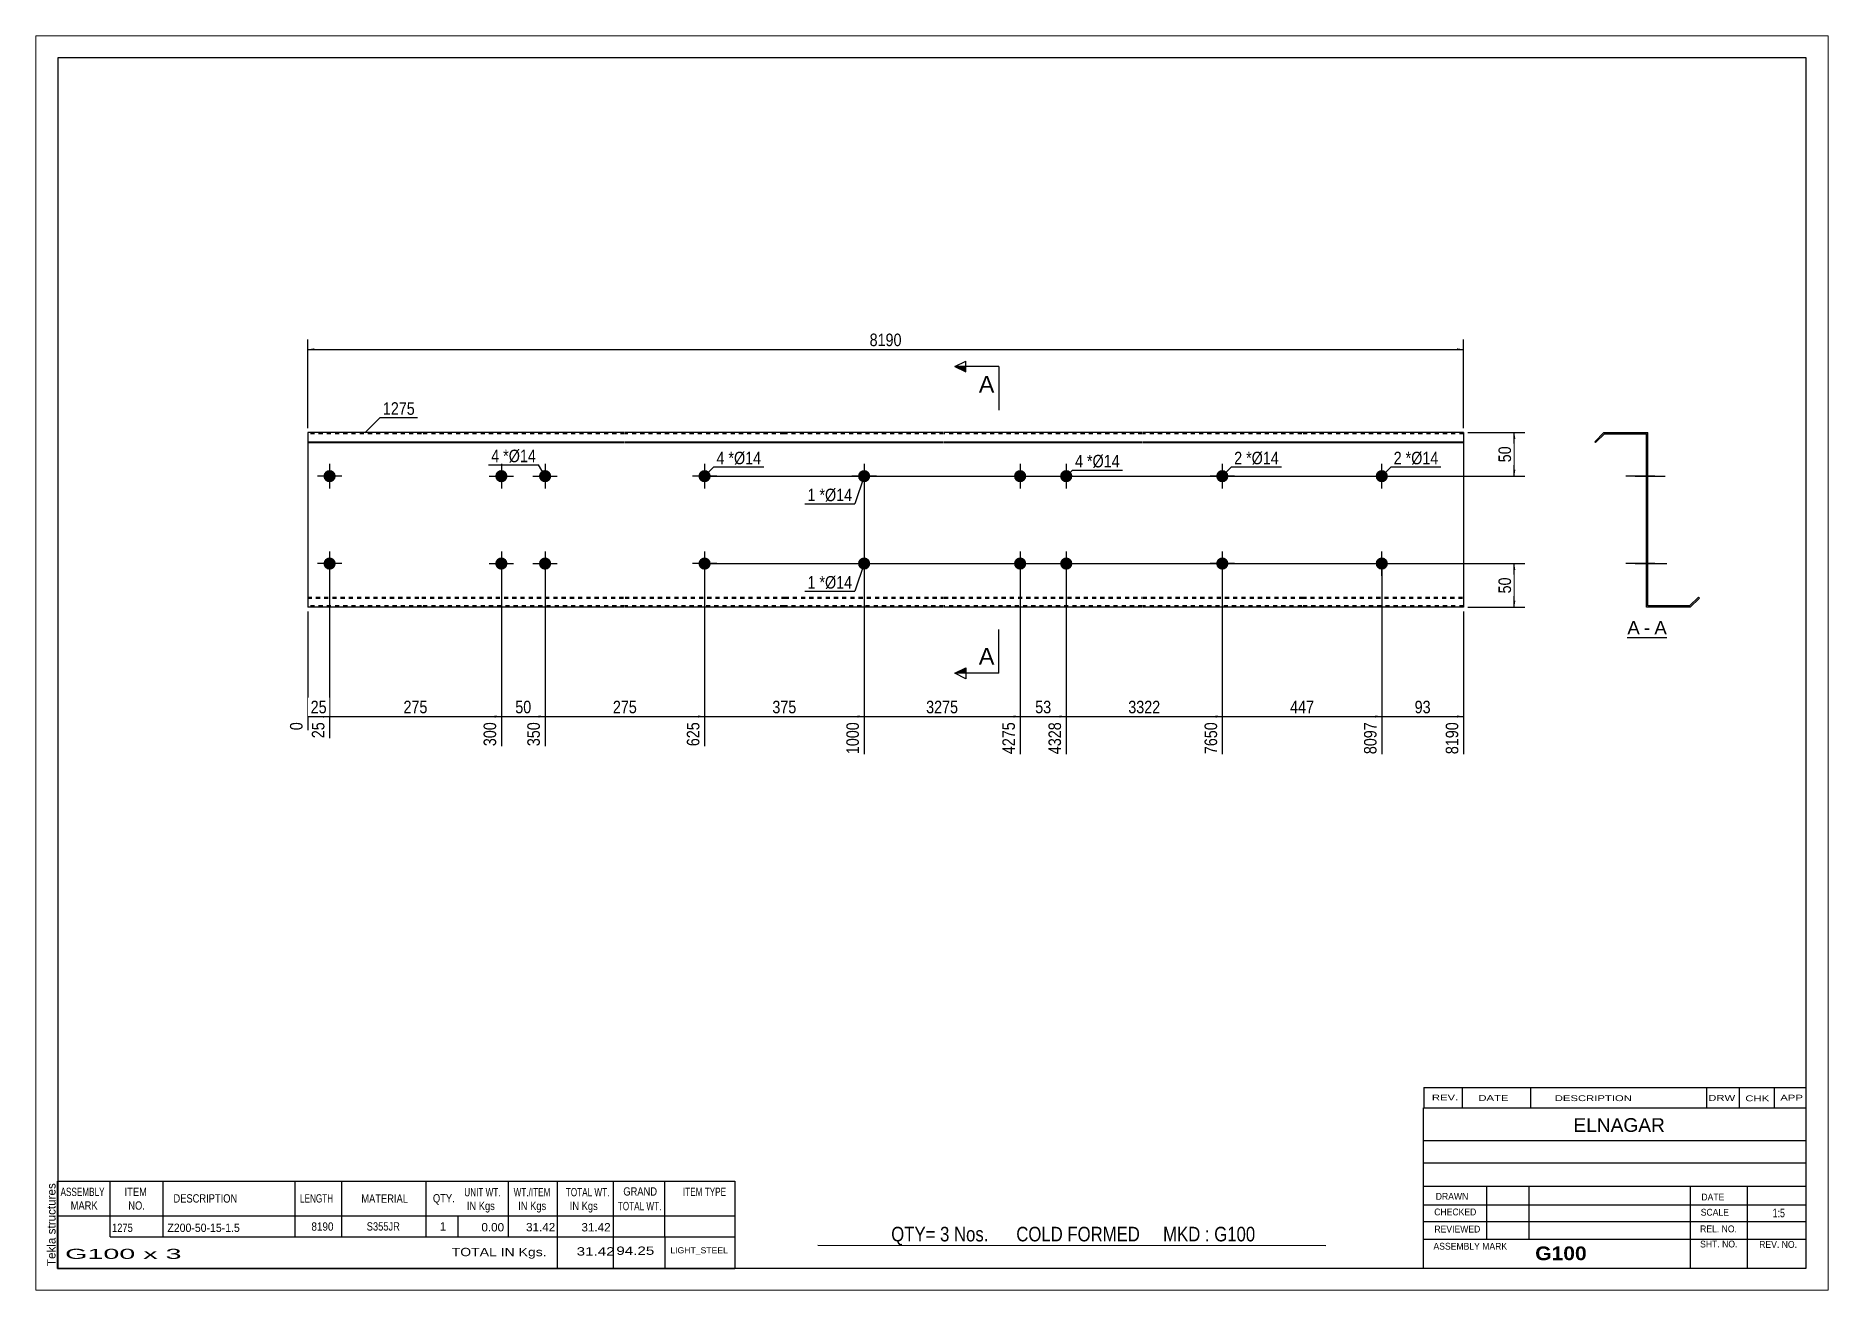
# Paper-space layout 'Layout1' of a CAD drawing. Header units: millimetres. Extents: x 0 to 410, y 0 to 287.
# The model-space entities are those that its viewports show. They can reach past a viewport. Long polylines and large blocks are cut down to what shows.
import ezdxf

# ---------------------------------------------------------------- set-up
doc = ezdxf.new("R2010")
doc.units = ezdxf.units.MM
doc.linetypes.add('DXK_LINE_DOT1', pattern=[1.8814, 0.9407, -0.9407])
doc.layers.add('Viewport layer', color=7, linetype='Continuous', plot=False)
doc.styles.add('Arial', font='ARIAL.TTF', dxfattribs={"height": 0.2})
doc.styles.add('Arial Bold', font='ARIALBD.TTF', dxfattribs={"height": 0.2})
doc.styles.add('Arial Narrow', font='ARIALN.TTF', dxfattribs={"height": 0.2})

# ---------------------------------------------------------------- blocks, each defined once
blk = doc.blocks.new('Unknown-629088528-1620')
at = {"color": 5, "linetype": 'Continuous'}
for p, q in [((342.8, 105.75), (-57.2, 105.75)), ((-57.2, 105.75), (-57.2, -171.25)), ((342.8, -171.25), (342.8, 105.75)), ((-57.2, -171.25), (342.8, -171.25))]:
    blk.add_line(p, q, dxfattribs=at)
at = {"color": 174, "linetype": 'Continuous', "style": 'Arial'}
blk.add_text('Tekla structures', height=1.9102, rotation=90, dxfattribs=at).set_placement((-57.7, -170.75))
blk = doc.blocks.new('Unknown-629088528-12 - 1231')
at = {"color": 7, "linetype": 'Continuous'}
blk.add_line((301.86, -26.95), (310.89, -26.95), dxfattribs=at)
at = {"color": 0, "linetype": 'Continuous'}
blk.add_wipeout([(304.7, -26.2), (304.7, -23), (301.86, -23), (301.86, -26.2)], dxfattribs=at)
blk.add_wipeout([(307.08, -26.2), (307.08, -23), (305.66, -23), (305.66, -26.2)], dxfattribs=at)
at = {"color": 96, "linetype": 'Continuous', "style": 'Arial'}
blk.add_text('A', height=3.06, dxfattribs=at).set_placement((301.86, -26.2))
at = {"color": 0, "linetype": 'Continuous'}
blk.add_wipeout([(310.89, -26.2), (310.89, -23), (308.04, -23), (308.04, -26.2)], dxfattribs=at)
at = {"color": 96, "linetype": 'Continuous', "style": 'Arial'}
for s, p in [('A', (308.04, -26.2)), ('-', (305.66, -26.2))]:
    blk.add_text(s, height=3.06, dxfattribs=at).set_placement(p)
blk = doc.blocks.new('Bolt-629088528-1223 - 1203')
at = {"linetype": 'Continuous'}
for points in [[(164.36, 10, -1), (161.56, 10, -1)], [(164.36, -10, -1), (161.56, -10, -1)]]:
    blk.add_hatch(color=3, dxfattribs=at).paths.add_polyline_path(points)
at = {"color": 3, "linetype": 'Continuous'}
for p, q in [((162.96, 12.8), (162.96, 7.2)), ((160.16, 10), (165.76, 10)), ((162.96, -7.2), (162.96, -12.8)), ((160.16, -10), (165.76, -10))]:
    blk.add_line(p, q, dxfattribs=at)
blk = doc.blocks.new('Part-629088528-1218 - 1203')
at = {"color": 2, "linetype": 'Continuous'}
for p, q in [((0, 20), (0, -20)), ((26, 20), (0, 20)), ((0, 17.88), (26, 17.88)), ((0, 17.67), (26, 17.67)), ((72.49, 20), (26.1, 20)), ((26.1, 17.88), (72.49, 17.88)), ((26.1, 17.67), (72.49, 17.67)), ((108.98, 20), (72.59, 20)), ((72.59, 17.88), (108.98, 17.88)), ((72.59, 17.67), (108.98, 17.67)), ((145.46, 20), (109.08, 20)), ((109.08, 17.88), (145.46, 17.88)), ((109.08, 17.67), (145.46, 17.67)), ((190.91, 20), (145.56, 20)), ((145.56, 17.88), (190.91, 17.88)), ((145.56, 17.67), (190.91, 17.67)), ((227.4, 20), (191.01, 20)), ((191.01, 17.88), (227.4, 17.88)), ((191.01, 17.67), (227.4, 17.67)), ((264.38, 20), (227.5, 20)), ((227.5, 17.88), (264.38, 17.88)), ((227.5, 17.67), (264.38, 17.67)), ((264.38, 20), (264.38, -20)), ((26, -20), (0, -20)), ((72.49, -20), (26.1, -20)), ((108.98, -20), (72.59, -20)), ((145.46, -20), (109.08, -20)), ((190.91, -20), (145.56, -20)), ((227.4, -20), (191.01, -20)), ((264.38, -20), (227.5, -20))]:
    blk.add_line(p, q, dxfattribs=at)
at = {"color": 7, "linetype": 'DXK_LINE_DOT1'}
for p, q in [((26, 19.7), (0, 19.7)), ((72.49, 19.7), (26.1, 19.7)), ((108.98, 19.7), (72.59, 19.7)), ((145.46, 19.7), (109.08, 19.7)), ((190.91, 19.7), (145.56, 19.7)), ((227.4, 19.7), (191.01, 19.7)), ((264.38, 19.7), (227.5, 19.7)), ((0, -17.67), (26, -17.67)), ((0, -17.88), (26, -17.88)), ((26, -19.7), (0, -19.7)), ((26.1, -17.67), (72.49, -17.67)), ((26.1, -17.88), (72.49, -17.88)), ((72.49, -19.7), (26.1, -19.7)), ((72.59, -17.67), (108.98, -17.67)), ((72.59, -17.88), (108.98, -17.88)), ((108.98, -19.7), (72.59, -19.7)), ((109.08, -17.67), (145.46, -17.67)), ((109.08, -17.88), (145.46, -17.88)), ((145.46, -19.7), (109.08, -19.7)), ((145.56, -17.67), (190.91, -17.67)), ((145.56, -17.88), (190.91, -17.88)), ((190.91, -19.7), (145.56, -19.7)), ((191.01, -17.67), (227.4, -17.67)), ((191.01, -17.88), (227.4, -17.88)), ((227.4, -19.7), (191.01, -19.7)), ((227.5, -17.67), (264.38, -17.67)), ((227.5, -17.88), (264.38, -17.88)), ((264.38, -19.7), (227.5, -19.7))]:
    blk.add_line(p, q, dxfattribs=at)
blk = doc.blocks.new('Bolt-629088528-1219 - 1203')
at = {"linetype": 'Continuous'}
blk.add_hatch(color=3, dxfattribs=at).paths.add_polyline_path([(128.67, 10, -1), (125.87, 10, -1)])
at = {"color": 3, "linetype": 'Continuous'}
for p, q in [((127.27, 12.8), (127.27, 7.2)), ((130.07, 10), (124.47, 10))]:
    blk.add_line(p, q, dxfattribs=at)
blk = doc.blocks.new('Bolt-629088528-1220 - 1203')
at = {"linetype": 'Continuous'}
for points in [[(45.69, 10, -1), (42.89, 10, -1)], [(55.69, 10, -1), (52.89, 10, -1)], [(45.69, -10, -1), (42.89, -10, -1)], [(55.69, -10, -1), (52.89, -10, -1)]]:
    blk.add_hatch(color=3, dxfattribs=at).paths.add_polyline_path(points)
at = {"color": 3, "linetype": 'Continuous'}
for p, q in [((44.29, 12.8), (44.29, 7.2)), ((54.29, 12.8), (54.29, 7.2)), ((41.49, 10), (47.09, 10)), ((51.49, 10), (57.09, 10)), ((44.29, -7.2), (44.29, -12.8)), ((54.29, -7.2), (54.29, -12.8)), ((41.49, -10), (47.09, -10)), ((51.49, -10), (57.09, -10))]:
    blk.add_line(p, q, dxfattribs=at)
blk = doc.blocks.new('Bolt-629088528-1221 - 1203')
at = {"linetype": 'Continuous'}
blk.add_hatch(color=3, dxfattribs=at).paths.add_polyline_path([(128.67, -10, -1), (125.87, -10, -1)])
at = {"color": 3, "linetype": 'Continuous'}
for p, q in [((127.27, -7.2), (127.27, -12.8)), ((124.47, -10), (130.07, -10))]:
    blk.add_line(p, q, dxfattribs=at)
blk = doc.blocks.new('Bolt-629088528-1222 - 1203')
at = {"linetype": 'Continuous'}
for points in [[(6.4, -10, -1), (3.6, -10, -1)], [(92.18, -10, -1), (89.38, -10, -1)]]:
    blk.add_hatch(color=3, dxfattribs=at).paths.add_polyline_path(points)
at = {"color": 3, "linetype": 'Continuous'}
for p, q in [((5, -7.2), (5, -12.8)), ((90.78, -7.2), (90.78, -12.8)), ((7.8, -10), (2.2, -10)), ((93.58, -10), (87.98, -10))]:
    blk.add_line(p, q, dxfattribs=at)
blk = doc.blocks.new('Bolt-629088528-1224 - 1203')
at = {"linetype": 'Continuous'}
for points in [[(174.91, 10, -1), (172.11, 10, -1)], [(174.91, -10, -1), (172.11, -10, -1)]]:
    blk.add_hatch(color=3, dxfattribs=at).paths.add_polyline_path(points)
at = {"color": 3, "linetype": 'Continuous'}
for p, q in [((173.51, 12.8), (173.51, 7.2)), ((170.71, 10), (176.31, 10)), ((173.51, -7.2), (173.51, -12.8)), ((170.71, -10), (176.31, -10))]:
    blk.add_line(p, q, dxfattribs=at)
blk = doc.blocks.new('Bolt-629088528-1225 - 1203')
at = {"linetype": 'Continuous'}
for points in [[(6.4, 10, -1), (3.6, 10, -1)], [(92.18, 10, -1), (89.38, 10, -1)]]:
    blk.add_hatch(color=3, dxfattribs=at).paths.add_polyline_path(points)
at = {"color": 3, "linetype": 'Continuous'}
for p, q in [((5, 12.8), (5, 7.2)), ((90.78, 12.8), (90.78, 7.2)), ((7.8, 10), (2.2, 10)), ((93.58, 10), (87.98, 10))]:
    blk.add_line(p, q, dxfattribs=at)
blk = doc.blocks.new('Bolt-629088528-1226 - 1203')
at = {"linetype": 'Continuous'}
for points in [[(210.61, 10, -1), (207.81, 10, -1)], [(210.61, -10, -1), (207.81, -10, -1)]]:
    blk.add_hatch(color=3, dxfattribs=at).paths.add_polyline_path(points)
at = {"color": 3, "linetype": 'Continuous'}
for p, q in [((209.21, 12.8), (209.21, 7.2)), ((212.01, 10), (206.41, 10)), ((209.21, -7.2), (209.21, -12.8)), ((212.01, -10), (206.41, -10))]:
    blk.add_line(p, q, dxfattribs=at)
blk = doc.blocks.new('Bolt-629088528-1227 - 1203')
at = {"linetype": 'Continuous'}
for points in [[(244.29, 10, -1), (247.09, 10, -1)], [(244.29, -10, -1), (247.09, -10, -1)]]:
    blk.add_hatch(color=3, dxfattribs=at).paths.add_polyline_path(points)
at = {"color": 3, "linetype": 'Continuous'}
for p, q in [((245.69, 7.2), (245.69, 12.8)), ((242.89, 10), (248.49, 10)), ((245.69, -12.8), (245.69, -7.2)), ((242.89, -10), (248.49, -10))]:
    blk.add_line(p, q, dxfattribs=at)
blk = doc.blocks.new('Part-629088528-1233 - 1231')
at = {"color": 2, "linetype": 'Continuous'}
for p, q in [((296.52, 20), (294.4, 17.88)), ((294.4, 17.88), (294.61, 17.67)), ((294.61, 17.67), (296.65, 19.7)), ((296.52, 20), (306.52, 20)), ((296.65, 19.7), (306.22, 19.7)), ((306.22, -20), (306.22, 19.7)), ((306.52, -19.7), (306.52, 20)), ((316.22, -20), (306.22, -20)), ((316.1, -19.7), (306.52, -19.7)), ((316.1, -19.7), (318.13, -17.67)), ((318.34, -17.88), (316.22, -20)), ((318.13, -17.67), (318.34, -17.88))]:
    blk.add_line(p, q, dxfattribs=at)
blk = doc.blocks.new('Bolt-629088528-1234 - 1231')
at = {"linetype": 'Continuous'}
blk.add_hatch(color=3, dxfattribs=at).paths.add_polyline_path([(306.52, 8.6), (306.52, 11.4), (306.22, 11.4), (306.22, 8.6)])
at = {"color": 3, "linetype": 'Continuous'}
for p, q in [((308.12, 10), (301.52, 10)), ((306.52, 11.4), (306.22, 11.4)), ((306.52, 8.6), (306.22, 8.6))]:
    blk.add_line(p, q, dxfattribs=at)
blk = doc.blocks.new('Bolt-629088528-1235 - 1231')
at = {"linetype": 'Continuous'}
for points in [[(306.52, 8.6), (306.52, 11.4), (306.22, 11.4), (306.22, 8.6)], [(306.52, 8.6), (306.52, 11.4), (306.22, 11.4), (306.22, 8.6)], [(306.52, -11.4), (306.52, -8.6), (306.22, -8.6), (306.22, -11.4)], [(306.52, -11.4), (306.52, -8.6), (306.22, -8.6), (306.22, -11.4)]]:
    blk.add_hatch(color=3, dxfattribs=at).paths.add_polyline_path(points)
at = {"color": 3, "linetype": 'Continuous'}
for p, q in [((303.62, 10), (310.22, 10)), ((303.62, 10), (310.22, 10)), ((306.22, 11.4), (306.52, 11.4)), ((306.22, 11.4), (306.52, 11.4)), ((306.22, 8.6), (306.52, 8.6)), ((306.22, 8.6), (306.52, 8.6)), ((303.62, -10), (310.22, -10)), ((303.62, -10), (310.22, -10)), ((306.22, -8.6), (306.52, -8.6)), ((306.22, -8.6), (306.52, -8.6)), ((306.22, -11.4), (306.52, -11.4)), ((306.22, -11.4), (306.52, -11.4))]:
    blk.add_line(p, q, dxfattribs=at)
blk = doc.blocks.new('Bolt-629088528-1236 - 1231')
at = {"linetype": 'Continuous'}
blk.add_hatch(color=3, dxfattribs=at).paths.add_polyline_path([(306.52, -11.4), (306.52, -8.6), (306.22, -8.6), (306.22, -11.4)])
at = {"color": 3, "linetype": 'Continuous'}
for p, q in [((304.32, -10), (310.92, -10)), ((306.22, -8.6), (306.52, -8.6)), ((306.22, -11.4), (306.52, -11.4))]:
    blk.add_line(p, q, dxfattribs=at)
blk = doc.blocks.new('Bolt-629088528-1237 - 1231')
at = {"linetype": 'Continuous'}
blk.add_hatch(color=3, dxfattribs=at).paths.add_polyline_path([(306.52, -11.4), (306.52, -8.6), (306.22, -8.6), (306.22, -11.4)])
blk.add_hatch(color=3, dxfattribs=at).paths.add_polyline_path([(306.52, -11.4), (306.52, -8.6), (306.22, -8.6), (306.22, -11.4)])
at = {"color": 3, "linetype": 'Continuous'}
for p, q in [((308.12, -10), (301.52, -10)), ((308.12, -10), (301.52, -10)), ((306.52, -8.6), (306.22, -8.6)), ((306.52, -8.6), (306.22, -8.6)), ((306.52, -11.4), (306.22, -11.4)), ((306.52, -11.4), (306.22, -11.4))]:
    blk.add_line(p, q, dxfattribs=at)
blk = doc.blocks.new('Bolt-629088528-1238 - 1231')
at = {"linetype": 'Continuous'}
for points in [[(306.52, 8.6), (306.52, 11.4), (306.22, 11.4), (306.22, 8.6)], [(306.52, -11.4), (306.52, -8.6), (306.22, -8.6), (306.22, -11.4)]]:
    blk.add_hatch(color=3, dxfattribs=at).paths.add_polyline_path(points)
at = {"color": 3, "linetype": 'Continuous'}
for p, q in [((306.22, 11.4), (306.52, 11.4)), ((306.22, 10), (310.52, 10)), ((306.22, 8.6), (306.52, 8.6)), ((306.22, -8.6), (306.52, -8.6)), ((306.22, -10), (310.52, -10)), ((306.22, -11.4), (306.52, -11.4))]:
    blk.add_line(p, q, dxfattribs=at)
blk = doc.blocks.new('Bolt-629088528-1239 - 1231')
at = {"linetype": 'Continuous'}
for points in [[(306.52, 8.6), (306.52, 11.4), (306.22, 11.4), (306.22, 8.6)], [(306.52, -11.4), (306.52, -8.6), (306.22, -8.6), (306.22, -11.4)]]:
    blk.add_hatch(color=3, dxfattribs=at).paths.add_polyline_path(points)
at = {"color": 3, "linetype": 'Continuous'}
for p, q in [((306.22, 11.4), (306.52, 11.4)), ((306.22, 10), (310.52, 10)), ((306.22, 8.6), (306.52, 8.6)), ((306.22, -8.6), (306.52, -8.6)), ((306.22, -10), (310.52, -10)), ((306.22, -11.4), (306.52, -11.4))]:
    blk.add_line(p, q, dxfattribs=at)
blk = doc.blocks.new('Bolt-629088528-1240 - 1231')
at = {"linetype": 'Continuous'}
blk.add_hatch(color=3, dxfattribs=at).paths.add_polyline_path([(306.52, 8.6), (306.52, 11.4), (306.22, 11.4), (306.22, 8.6)])
blk.add_hatch(color=3, dxfattribs=at).paths.add_polyline_path([(306.52, 8.6), (306.52, 11.4), (306.22, 11.4), (306.22, 8.6)])
at = {"color": 3, "linetype": 'Continuous'}
for p, q in [((308.12, 10), (301.52, 10)), ((308.12, 10), (301.52, 10)), ((306.52, 11.4), (306.22, 11.4)), ((306.52, 11.4), (306.22, 11.4)), ((306.52, 8.6), (306.22, 8.6)), ((306.52, 8.6), (306.22, 8.6))]:
    blk.add_line(p, q, dxfattribs=at)
blk = doc.blocks.new('Bolt-629088528-1241 - 1231')
at = {"linetype": 'Continuous'}
for points in [[(306.52, 8.6), (306.52, 11.4), (306.22, 11.4), (306.22, 8.6)], [(306.52, -11.4), (306.52, -8.6), (306.22, -8.6), (306.22, -11.4)]]:
    blk.add_hatch(color=3, dxfattribs=at).paths.add_polyline_path(points)
at = {"color": 3, "linetype": 'Continuous'}
for p, q in [((308.12, 10), (301.52, 10)), ((306.52, 11.4), (306.22, 11.4)), ((306.52, 8.6), (306.22, 8.6)), ((308.12, -10), (301.52, -10)), ((306.52, -8.6), (306.22, -8.6)), ((306.52, -11.4), (306.22, -11.4))]:
    blk.add_line(p, q, dxfattribs=at)
blk = doc.blocks.new('Bolt-629088528-1242 - 1231')
at = {"linetype": 'Continuous'}
for points in [[(306.22, 11.4), (306.22, 8.6), (306.52, 8.6), (306.52, 11.4)], [(306.22, -8.6), (306.22, -11.4), (306.52, -11.4), (306.52, -8.6)]]:
    blk.add_hatch(color=3, dxfattribs=at).paths.add_polyline_path(points)
at = {"color": 3, "linetype": 'Continuous'}
for p, q in [((308.12, 10), (301.52, 10)), ((306.52, 11.4), (306.22, 11.4)), ((306.52, 8.6), (306.22, 8.6)), ((308.12, -10), (301.52, -10)), ((306.52, -8.6), (306.22, -8.6)), ((306.52, -11.4), (306.22, -11.4))]:
    blk.add_line(p, q, dxfattribs=at)
blk = doc.blocks.new('StraightDimension-629088528-1256 - 1203')
at = {"linetype": 'Continuous'}
blk.add_hatch(color=7, dxfattribs=at).paths.add_polyline_path([(161.46, -44.75), (162.96, -45), (161.46, -45.25)])
at = {"color": 7, "linetype": 'Continuous'}
for p, q in [((127.27, 9), (127.27, -53.61)), ((162.96, -11), (162.96, -53.61)), ((127.27, -45), (162.96, -45))]:
    blk.add_line(p, q, dxfattribs=at)
at = {"color": 0}
blk.add_wipeout([(149.37, -44.85), (149.37, -40.65), (140.86, -40.65), (140.86, -44.85)], dxfattribs=at)
at = {"color": 0, "linetype": 'Continuous'}
blk.add_wipeout([(162.36, -45.7), (158.16, -45.7), (158.16, -54.21), (162.36, -54.21)], dxfattribs=at)
at = {"color": 3, "style": 'Arial Narrow'}
blk.add_text('3275', height=2.863, dxfattribs=at).set_placement((141.46, -44.25))
at = {"color": 3, "linetype": 'Continuous', "style": 'Arial Narrow'}
blk.add_text('4275', height=2.863, rotation=90.0002, dxfattribs=at).set_placement((161.76, -53.61))
blk = doc.blocks.new('StraightDimension-629088528-1252 - 1203')
at = {"linetype": 'Continuous'}
blk.add_hatch(color=7, dxfattribs=at).paths.add_polyline_path([(262.88, -44.75), (264.38, -45), (262.88, -45.25)])
at = {"color": 7, "linetype": 'Continuous'}
for p, q in [((245.69, -11), (245.69, -53.61)), ((264.38, -21), (264.38, -53.61)), ((245.69, -45), (264.38, -45))]:
    blk.add_line(p, q, dxfattribs=at)
at = {"color": 0}
blk.add_wipeout([(257.46, -44.85), (257.46, -40.65), (252.61, -40.65), (252.61, -44.85)], dxfattribs=at)
at = {"color": 0, "linetype": 'Continuous'}
blk.add_wipeout([(263.78, -45.7), (259.58, -45.7), (259.58, -54.21), (263.78, -54.21)], dxfattribs=at)
at = {"color": 3, "style": 'Arial Narrow'}
blk.add_text('93', height=2.863, dxfattribs=at).set_placement((253.21, -44.25))
at = {"color": 3, "linetype": 'Continuous', "style": 'Arial Narrow'}
blk.add_text('8190', height=2.863, rotation=90.0002, dxfattribs=at).set_placement((263.18, -53.61))
blk = doc.blocks.new('StraightDimension-629088528-1253 - 1203')
at = {"linetype": 'Continuous'}
blk.add_hatch(color=7, dxfattribs=at).paths.add_polyline_path([(244.19, -44.75), (245.69, -45), (244.19, -45.25)])
at = {"color": 7, "linetype": 'Continuous'}
for p, q in [((209.21, -11), (209.21, -53.61)), ((245.69, -11), (245.69, -53.61)), ((209.21, -45), (245.69, -45))]:
    blk.add_line(p, q, dxfattribs=at)
at = {"color": 0}
blk.add_wipeout([(230.79, -44.85), (230.79, -40.65), (224.11, -40.65), (224.11, -44.85)], dxfattribs=at)
at = {"color": 0, "linetype": 'Continuous'}
blk.add_wipeout([(245.09, -45.7), (240.89, -45.7), (240.89, -54.21), (245.09, -54.21)], dxfattribs=at)
at = {"color": 3, "style": 'Arial Narrow'}
blk.add_text('447', height=2.863, dxfattribs=at).set_placement((224.71, -44.25))
at = {"color": 3, "linetype": 'Continuous', "style": 'Arial Narrow'}
blk.add_text('8097', height=2.863, rotation=90.0002, dxfattribs=at).set_placement((244.49, -53.61))
blk = doc.blocks.new('StraightDimension-629088528-1254 - 1203')
at = {"linetype": 'Continuous'}
blk.add_hatch(color=7, dxfattribs=at).paths.add_polyline_path([(207.71, -44.75), (209.21, -45), (207.71, -45.25)])
at = {"color": 7, "linetype": 'Continuous'}
for p, q in [((173.51, -11), (173.51, -53.61)), ((209.21, -11), (209.21, -53.61)), ((173.51, -45), (209.21, -45))]:
    blk.add_line(p, q, dxfattribs=at)
at = {"color": 0}
blk.add_wipeout([(195.62, -44.85), (195.62, -40.65), (187.1, -40.65), (187.1, -44.85)], dxfattribs=at)
at = {"color": 0, "linetype": 'Continuous'}
blk.add_wipeout([(208.61, -45.7), (204.41, -45.7), (204.41, -54.21), (208.61, -54.21)], dxfattribs=at)
at = {"color": 3, "style": 'Arial Narrow'}
blk.add_text('3322', height=2.863, dxfattribs=at).set_placement((187.7, -44.25))
at = {"color": 3, "linetype": 'Continuous', "style": 'Arial Narrow'}
blk.add_text('7650', height=2.863, rotation=90.0002, dxfattribs=at).set_placement((208.01, -53.61))
blk = doc.blocks.new('StraightDimension-629088528-1255 - 1203')
at = {"linetype": 'Continuous'}
blk.add_hatch(color=7, dxfattribs=at).paths.add_polyline_path([(172.01, -44.75), (173.51, -45), (172.01, -45.25)])
at = {"color": 7, "linetype": 'Continuous'}
for p, q in [((162.96, -11), (162.96, -53.61)), ((173.51, -11), (173.51, -53.61)), ((162.96, -45), (173.51, -45))]:
    blk.add_line(p, q, dxfattribs=at)
at = {"color": 0}
blk.add_wipeout([(170.67, -44.85), (170.67, -40.65), (165.81, -40.65), (165.81, -44.85)], dxfattribs=at)
at = {"color": 0, "linetype": 'Continuous'}
blk.add_wipeout([(172.91, -45.7), (168.71, -45.7), (168.71, -54.21), (172.91, -54.21)], dxfattribs=at)
at = {"color": 3, "style": 'Arial Narrow'}
blk.add_text('53', height=2.863, dxfattribs=at).set_placement((166.41, -44.25))
at = {"color": 3, "linetype": 'Continuous', "style": 'Arial Narrow'}
blk.add_text('4328', height=2.863, rotation=90.0002, dxfattribs=at).set_placement((172.31, -53.61))
blk = doc.blocks.new('StraightDimension-629088528-1257 - 1203')
at = {"linetype": 'Continuous'}
blk.add_hatch(color=7, dxfattribs=at).paths.add_polyline_path([(125.77, -44.75), (127.27, -45), (125.77, -45.25)])
at = {"color": 7, "linetype": 'Continuous'}
for p, q in [((127.27, 9), (127.27, -53.61)), ((90.78, -11), (90.78, -51.78)), ((90.78, -45), (127.27, -45))]:
    blk.add_line(p, q, dxfattribs=at)
at = {"color": 0}
blk.add_wipeout([(112.37, -44.85), (112.37, -40.65), (105.68, -40.65), (105.68, -44.85)], dxfattribs=at)
at = {"color": 0, "linetype": 'Continuous'}
blk.add_wipeout([(126.67, -45.7), (122.47, -45.7), (122.47, -54.21), (126.67, -54.21)], dxfattribs=at)
at = {"color": 3, "style": 'Arial Narrow'}
blk.add_text('375', height=2.863, dxfattribs=at).set_placement((106.28, -44.25))
at = {"color": 3, "linetype": 'Continuous', "style": 'Arial Narrow'}
blk.add_text('1000', height=2.863, rotation=90.0002, dxfattribs=at).set_placement((126.07, -53.61))
blk = doc.blocks.new('StraightDimension-629088528-1258 - 1203')
at = {"linetype": 'Continuous'}
blk.add_hatch(color=7, dxfattribs=at).paths.add_polyline_path([(89.28, -44.75), (90.78, -45), (89.28, -45.25)])
at = {"color": 7, "linetype": 'Continuous'}
for p, q in [((54.29, -11), (54.29, -51.78)), ((90.78, -11), (90.78, -51.78)), ((54.29, -45), (90.78, -45))]:
    blk.add_line(p, q, dxfattribs=at)
at = {"color": 0}
blk.add_wipeout([(75.88, -44.85), (75.88, -40.65), (69.2, -40.65), (69.2, -44.85)], dxfattribs=at)
at = {"color": 0, "linetype": 'Continuous'}
blk.add_wipeout([(90.18, -45.7), (85.98, -45.7), (85.98, -52.38), (90.18, -52.38)], dxfattribs=at)
at = {"color": 3, "style": 'Arial Narrow'}
blk.add_text('275', height=2.863, dxfattribs=at).set_placement((69.8, -44.25))
at = {"color": 3, "linetype": 'Continuous', "style": 'Arial Narrow'}
blk.add_text('625', height=2.863, rotation=90.0002, dxfattribs=at).set_placement((89.58, -51.78))
blk = doc.blocks.new('StraightDimension-629088528-1259 - 1203')
at = {"linetype": 'Continuous'}
blk.add_hatch(color=7, dxfattribs=at).paths.add_polyline_path([(52.79, -44.75), (54.29, -45), (52.79, -45.25)])
at = {"color": 7, "linetype": 'Continuous'}
for p, q in [((44.29, -11), (44.29, -51.78)), ((54.29, -11), (54.29, -51.78)), ((44.29, -45), (54.29, -45))]:
    blk.add_line(p, q, dxfattribs=at)
at = {"color": 0}
blk.add_wipeout([(51.72, -44.85), (51.72, -40.65), (46.87, -40.65), (46.87, -44.85)], dxfattribs=at)
at = {"color": 0, "linetype": 'Continuous'}
blk.add_wipeout([(53.69, -45.7), (49.49, -45.7), (49.49, -52.38), (53.69, -52.38)], dxfattribs=at)
at = {"color": 3, "style": 'Arial Narrow'}
blk.add_text('50', height=2.863, dxfattribs=at).set_placement((47.47, -44.25))
at = {"color": 3, "linetype": 'Continuous', "style": 'Arial Narrow'}
blk.add_text('350', height=2.863, rotation=90.0002, dxfattribs=at).set_placement((53.09, -51.78))
blk = doc.blocks.new('StraightDimension-629088528-1260 - 1203')
at = {"linetype": 'Continuous'}
blk.add_hatch(color=7, dxfattribs=at).paths.add_polyline_path([(42.79, -44.75), (44.29, -45), (42.79, -45.25)])
at = {"color": 7, "linetype": 'Continuous'}
for p, q in [((5, -11), (5, -49.96)), ((44.29, -11), (44.29, -51.78)), ((5, -45), (44.29, -45))]:
    blk.add_line(p, q, dxfattribs=at)
at = {"color": 0}
blk.add_wipeout([(27.99, -44.85), (27.99, -40.65), (21.3, -40.65), (21.3, -44.85)], dxfattribs=at)
at = {"color": 0, "linetype": 'Continuous'}
blk.add_wipeout([(43.69, -45.7), (39.49, -45.7), (39.49, -52.38), (43.69, -52.38)], dxfattribs=at)
at = {"color": 3, "style": 'Arial Narrow'}
blk.add_text('275', height=2.863, dxfattribs=at).set_placement((21.9, -44.25))
at = {"color": 3, "linetype": 'Continuous', "style": 'Arial Narrow'}
blk.add_text('300', height=2.863, rotation=90.0002, dxfattribs=at).set_placement((43.09, -51.78))
blk = doc.blocks.new('StraightDimension-629088528-1261 - 1203')
at = {"linetype": 'Continuous'}
blk.add_hatch(color=7, dxfattribs=at).paths.add_polyline_path([(3.5, -44.75), (5, -45), (3.5, -45.25)])
at = {"color": 7, "linetype": 'Continuous'}
for p, q in [((5, -11), (5, -49.96)), ((0, -21), (0, -48.13)), ((0, -45), (5, -45))]:
    blk.add_line(p, q, dxfattribs=at)
at = {"color": 0}
blk.add_wipeout([(4.93, -44.85), (4.93, -40.65), (0.07, -40.65), (0.07, -44.85)], dxfattribs=at)
at = {"color": 0, "linetype": 'Continuous'}
blk.add_wipeout([(4.4, -45.7), (0.2, -45.7), (0.2, -50.56), (4.4, -50.56)], dxfattribs=at)
blk.add_wipeout([(-0.6, -45.7), (-4.8, -45.7), (-4.8, -48.73), (-0.6, -48.73)], dxfattribs=at)
at = {"color": 3, "style": 'Arial Narrow'}
blk.add_text('25', height=2.863, dxfattribs=at).set_placement((0.67, -44.25))
at = {"color": 3, "linetype": 'Continuous', "style": 'Arial Narrow'}
for s, height, p in [('0', 2.86, (-1.2, -48.13)), ('25', 2.863, (3.8, -49.96))]:
    blk.add_text(s, height=height, rotation=90.0002, dxfattribs=at).set_placement(p)
blk = doc.blocks.new('StraightDimension-629088528-1299 - 1203')
at = {"linetype": 'Continuous'}
for points in [[(275.75, 18.5), (276, 20), (276.25, 18.5)], [(276.25, 11.5), (276, 10), (275.75, 11.5)]]:
    blk.add_hatch(color=7, dxfattribs=at).paths.add_polyline_path(points)
at = {"color": 7, "linetype": 'Continuous'}
for p, q in [((265.38, 20), (278.4, 20)), ((276, 10), (276, 20)), ((91.78, 10), (278.4, 10))]:
    blk.add_line(p, q, dxfattribs=at)
at = {"color": 0}
blk.add_wipeout([(275.85, 17.43), (271.65, 17.43), (271.65, 12.57), (275.85, 12.57)], dxfattribs=at)
at = {"color": 3, "style": 'Arial Narrow'}
blk.add_text('50', height=2.863, rotation=90.0002, dxfattribs=at).set_placement((275.25, 13.17))
blk = doc.blocks.new('StraightDimension-629088528-1309 - 1203')
at = {"linetype": 'Continuous'}
for points in [[(275.75, -11.5), (276, -10), (276.25, -11.5)], [(276.25, -18.5), (276, -20), (275.75, -18.5)]]:
    blk.add_hatch(color=7, dxfattribs=at).paths.add_polyline_path(points)
at = {"color": 7, "linetype": 'Continuous'}
for p, q in [((91.78, -10), (278.4, -10)), ((276, -20), (276, -10)), ((265.38, -20), (278.4, -20))]:
    blk.add_line(p, q, dxfattribs=at)
at = {"color": 0}
blk.add_wipeout([(275.85, -12.57), (271.65, -12.57), (271.65, -17.43), (275.85, -17.43)], dxfattribs=at)
at = {"color": 3, "style": 'Arial Narrow'}
blk.add_text('50', height=2.863, rotation=90.0002, dxfattribs=at).set_placement((275.25, -16.83))
blk = doc.blocks.new('StraightDimension-629088528-1319 - 1203')
at = {"linetype": 'Continuous'}
for points in [[(1.5, 38.75), (0, 39), (1.5, 39.25)], [(262.88, 39.25), (264.38, 39), (262.88, 38.75)]]:
    blk.add_hatch(color=7, dxfattribs=at).paths.add_polyline_path(points)
at = {"color": 7, "linetype": 'Continuous'}
for p, q in [((0, 21), (0, 41.25)), ((264.38, 21), (264.38, 41.25)), ((0, 39), (264.38, 39))]:
    blk.add_line(p, q, dxfattribs=at)
at = {"color": 0}
blk.add_wipeout([(136.44, 39.15), (136.44, 43.35), (127.93, 43.35), (127.93, 39.15)], dxfattribs=at)
at = {"color": 3, "style": 'Arial Narrow'}
blk.add_text('8190', height=2.863, dxfattribs=at).set_placement((128.53, 39.75))
blk = doc.blocks.new('CBS_BOM-629088528-1647')
at = {"color": 7, "linetype": 'Continuous'}
for p, q in [((-57.23, -159.28), (-57.23, -151.28)), ((-57.23, -151.28), (97.69, -151.28)), ((-45.23, -159.28), (-45.23, -151.28)), ((-33.04, -159.28), (-33.04, -151.28)), ((-2.88, -159.28), (-2.88, -151.28)), ((7.8, -159.28), (7.8, -151.28)), ((27.12, -159.28), (27.12, -151.28)), ((45.92, -159.28), (45.92, -151.28)), ((57.13, -159.28), (57.13, -151.28)), ((69.92, -159.28), (69.92, -151.28)), ((81.67, -159.28), (81.67, -151.28)), ((97.69, -151.29), (97.69, -159.27)), ((-57.23, -159.28), (97.69, -159.28)), ((-57.23, -164.08), (-57.23, -159.28)), ((-45.23, -164.08), (-45.23, -159.28)), ((-33.04, -164.08), (-33.04, -159.28)), ((-2.88, -164.08), (-2.88, -159.28)), ((7.8, -164.08), (7.8, -159.28)), ((27.12, -164.08), (27.12, -159.28)), ((34.38, -164.08), (34.38, -159.28)), ((45.92, -164.08), (45.92, -159.28)), ((57.13, -164.08), (57.13, -159.28)), ((69.92, -164.08), (69.92, -159.28)), ((81.69, -164.08), (81.69, -159.28)), ((97.69, -159.28), (97.69, -164.08)), ((-57.23, -171.28), (-57.23, -164.1)), ((-45.23, -164.08), (97.69, -164.08)), ((57.13, -171.28), (57.13, -164.1)), ((69.92, -171.28), (69.92, -164.1)), ((81.73, -171.28), (81.73, -164.1)), ((97.69, -164.08), (97.69, -171.28)), ((-57.23, -171.28), (97.69, -171.28))]:
    blk.add_line(p, q, dxfattribs=at)
at = {"color": 3, "linetype": 'Continuous', "style": 'Arial'}
for s, height, width, p in [('ASSEMBLY', 1.91, 0.7, (-56.55, -154.71)), ('ITEM', 1.91, 0.8, (-41.9, -154.71)), ('DESCRIPTION', 1.9102, 0.8, (-30.72, -156.21)), ('LENGTH', 1.91, 0.7, (-1.77, -156.21)), ('MATERIAL', 1.91, 0.8, (12.25, -156.26)), ('QTY.', 1.91, 0.8, (28.64, -156.18)), ('UNIT WT.', 1.91, 0.7, (35.81, -154.78)), ('WT./ITEM', 1.91, 0.7, (47.1, -154.78)), ('TOTAL WT.', 1.91, 0.7, (59.04, -154.78)), ('GRAND', 1.91, 0.8, (72.19, -154.62)), ('ITEM TYPE', 1.91, 0.7, (85.83, -154.7)), ('MARK', 1.91, 0.8, (-54.23, -157.84)), ('NO.', 1.91, 0.8, (-41.05, -157.84)), ('IN Kgs', 1.91, 0.8, (36.39, -157.92)), ('IN Kgs', 1.91, 0.8, (48.14, -157.92)), ('IN Kgs', 1.91, 0.8, (59.93, -157.92)), ('TOTAL WT.', 1.91, 0.7, (70.93, -157.96))]:
    blk.add_text(s, height=height, dxfattribs=dict(at, width=width)).set_placement(p)
at = {"color": 7, "linetype": 'Continuous', "style": 'Arial'}
for s, height, width, p in [('1275', 1.91, 0.8, (-44.77, -162.93)), ('Z200-50-15-1.5', 1.9102, 0.9, (-32.1, -162.93)), ('8190', 1.91, 0.85, (0.84, -162.65)), ('S355JR', 1.91, 0.8, (13.49, -162.62))]:
    blk.add_text(s, height=height, dxfattribs=dict(at, width=width)).set_placement(p)
for s, p in [('1', (30.21, -162.62)), ('0.00', (39.72, -162.81)), ('31.42', (49.94, -162.78)), ('31.42', (62.61, -162.81))]:
    blk.add_text(s, height=1.91, dxfattribs=at).set_placement(p)
at = {"color": 6, "linetype": 'Continuous', "style": 'Arial'}
for s, height, width, p in [('G100 x 3', 2.292, 2.05, (-55.51, -169.09)), ('TOTAL IN Kgs.', 1.9102, 1.2, (32.93, -168.48)), ('31.42', 1.91, 1.3, (61.52, -168.33)), ('94.25', 1.91, 1.3, (70.59, -168.17))]:
    blk.add_text(s, height=height, dxfattribs=dict(at, width=width)).set_placement(p)
blk.add_text('LIGHT_STEEL', height=1.4135, dxfattribs=at).set_placement((82.94, -167.83))
blk = doc.blocks.new('CBS_CALLOFF-629088528-1648')
at = {"color": 7, "linetype": 'Continuous'}
blk.add_line((116.68, -165.98), (232.91, -166), dxfattribs=at)
at = {"color": 3, "linetype": 'Continuous', "style": 'Arial Narrow'}
blk.add_text('QTY= 3 Nos.      COLD FORMED     MKD : G100', height=3.3405, dxfattribs=at).set_placement((133.47, -165.09))
blk = doc.blocks.new('CBS_NAME_BLOG-629088528-1649')
at = {"color": 7, "linetype": 'Continuous'}
for p, q in [((255.21, -134.5), (342.73, -134.5)), ((255.21, -171.21), (255.21, -134.5)), ((255.21, -142.04), (342.73, -142.04)), ((255.28, -147.09), (342.8, -147.09)), ((255.21, -152.46), (342.73, -152.46)), ((269.73, -164.57), (269.73, -152.47)), ((279.42, -164.54), (279.42, -152.47)), ((316.33, -171.21), (316.33, -152.48)), ((329.38, -171.21), (329.38, -152.47)), ((255.22, -156.76), (342.8, -156.74)), ((255.21, -160.51), (342.73, -160.51)), ((255.21, -164.55), (342.73, -164.55)), ((255.21, -171.25), (342.8, -171.25))]:
    blk.add_line(p, q, dxfattribs=at)
at = {"color": 3, "linetype": 'Continuous', "style": 'Arial'}
blk.add_text('ELNAGAR', height=3.133, dxfattribs=at).set_placement((289.53, -140.03))
at = {"color": 3, "linetype": 'Continuous'}
for s, height, style, width, p in [('DRAWN', 1.566, 'Arial', 0.9, (258.04, -155.57)), ('DATE', 1.566, 'Arial', 0.9, (318.8, -155.73)), ('CHECKED', 1.566, 'Arial', 0.9, (257.69, -159.14)), ('SCALE', 1.566, 'Arial', 0.9, (318.65, -159.21)), ('1:5', 1.957, 'Arial Narrow', 0.9, (335.1, -159.57)), ('REVIEWED', 1.566, 'Arial', 0.9, (257.73, -163.06)), ('REL. NO.', 1.566, 'Arial', 0.9, (318.51, -163.01)), ('ASSEMBLY MARK', 1.5663, 'Arial', 0.9, (257.51, -166.99)), ('G100', 3.131, 'Arial Bold', 1.1, (280.79, -169.39)), ('SHT. NO.', 1.566, 'Arial', 0.9, (318.51, -166.48)), ('REV. NO.', 1.566, 'Arial', 0.9, (332.03, -166.57))]:
    blk.add_text(s, height=height, dxfattribs=dict(at, style=style, width=width)).set_placement(p)
blk = doc.blocks.new('CBS_REVISION-629088528-1650')
at = {"color": 7, "linetype": 'Continuous'}
for p, q in [((255.29, -129.87), (342.79, -129.87)), ((255.29, -129.87), (255.29, -134.5)), ((264.09, -129.87), (264.09, -134.5)), ((279.68, -129.87), (279.68, -134.44)), ((319.94, -129.87), (319.94, -134.5)), ((327.48, -129.87), (327.48, -134.5)), ((335.43, -129.87), (335.43, -134.5)), ((255.29, -134.5), (342.79, -134.5))]:
    blk.add_line(p, q, dxfattribs=at)
at = {"color": 7, "style": 'Arial Narrow', "width": 1.7}
for s, height, p in [('REV.', 1.326, (257.15, -132.82)), ('DATE', 1.326, (267.78, -132.94)), ('DESCRIPTION', 1.3257, (285.26, -132.99)), ('DRW', 1.326, (320.37, -132.93)), ('CHK', 1.326, (328.86, -133.02)), ('APP', 1.326, (336.86, -132.87))]:
    blk.add_text(s, height=height, dxfattribs=at).set_placement(p)
blk = doc.blocks.new('Mark-629088528-1342 - 1203')
at = {"color": 0}
blk.add_wipeout([(250.24, 12.72), (250.24, 15.72), (248.42, 15.72), (248.42, 12.72)], dxfattribs=at)
blk.add_wipeout([(250.24, 12.72), (250.24, 15.72), (248.42, 15.72), (248.42, 12.72)], dxfattribs=at)
at = {"color": 7, "linetype": 'Continuous'}
blk.add_line((245.69, 10), (247.82, 12.12), dxfattribs=at)
at = {"color": 0}
blk.add_wipeout([(252.42, 12.72), (252.42, 15.72), (251.14, 15.72), (251.14, 12.72)], dxfattribs=at)
blk.add_wipeout([(252.42, 12.72), (252.42, 15.72), (251.14, 15.72), (251.14, 12.72)], dxfattribs=at)
at = {"color": 3, "style": 'Arial Narrow'}
blk.add_text('2', height=2.86, dxfattribs=at).set_placement((248.42, 12.72))
at = {"color": 0}
blk.add_wipeout([(258.63, 12.72), (258.63, 15.72), (252.42, 15.72), (252.42, 12.72)], dxfattribs=at)
blk.add_wipeout([(258.63, 12.72), (258.63, 15.72), (252.42, 15.72), (252.42, 12.72)], dxfattribs=at)
at = {"color": 7, "linetype": 'Continuous'}
blk.add_line((247.82, 12.12), (259.23, 12.12), dxfattribs=at)
at = {"color": 3, "style": 'Arial Narrow'}
for s, height, p in [('*', 2.86, (251.14, 12.72)), ('Ø14', 2.863, (252.42, 12.72))]:
    blk.add_text(s, height=height, dxfattribs=at).set_placement(p)
blk = doc.blocks.new('SectionMark-629088528-1250 - 1203')
at = {"linetype": 'Continuous'}
for points in [[(150.56, 35.1), (150.56, 33.85), (148.06, 35.1)], [(150.56, -33.85), (150.56, -35.1), (148.06, -35.1)]]:
    blk.add_hatch(color=30, dxfattribs=at).paths.add_polyline_path(points)
at = {"color": 30, "linetype": 'Continuous'}
for p, q in [((148.06, 35.1), (150.56, 36.35)), ((148.06, 35.1), (150.56, 33.85)), ((150.56, 33.85), (150.56, 36.35)), ((148.06, -35.1), (150.56, -33.85)), ((150.56, -36.35), (148.06, -35.1)), ((150.56, -33.85), (150.56, -36.35))]:
    blk.add_line(p, q, dxfattribs=at)
at = {"color": 0, "linetype": 'Continuous'}
for points in [[(157.06, 29.1), (157.06, 33.1), (153.51, 33.1), (153.51, 29.1)], [(157.06, -33.1), (157.06, -29.1), (153.51, -29.1), (153.51, -33.1)]]:
    blk.add_wipeout(points, dxfattribs=at)
at = {"color": 30, "linetype": 'Continuous'}
for p, q in [((158.06, 35.1), (148.06, 35.1)), ((158.06, 35.1), (158.06, 25.1)), ((158.06, -35.1), (158.06, -25.1)), ((158.06, -35.1), (148.06, -35.1))]:
    blk.add_line(p, q, dxfattribs=at)
at = {"color": 96, "linetype": 'Continuous', "style": 'Arial'}
for p in [(153.51, 29.1), (153.51, -33.1)]:
    blk.add_text('A', height=3.82, dxfattribs=at).set_placement(p)
blk = doc.blocks.new('Mark-629088528-1322 - 1203')
at = {"color": 0}
blk.add_wipeout([(24.5, 24.04), (24.5, 27.04), (17.18, 27.04), (17.18, 24.04)], dxfattribs=at)
blk.add_wipeout([(24.5, 24.04), (24.5, 27.04), (17.18, 27.04), (17.18, 24.04)], dxfattribs=at)
at = {"color": 7, "linetype": 'Continuous'}
for p, q in [((13.05, 19.9), (16.58, 23.44)), ((16.58, 23.44), (25.1, 23.44))]:
    blk.add_line(p, q, dxfattribs=at)
at = {"color": 3, "style": 'Arial Narrow'}
blk.add_text('1275', height=2.863, dxfattribs=at).set_placement((17.18, 24.04))
blk = doc.blocks.new('MarkSet-629088528-1330 - 1203')
at = {"color": 0}
blk.add_wipeout([(95.33, 12.72), (95.33, 15.72), (93.5, 15.72), (93.5, 12.72)], dxfattribs=at)
blk.add_wipeout([(95.33, 12.72), (95.33, 15.72), (93.5, 15.72), (93.5, 12.72)], dxfattribs=at)
at = {"color": 7, "linetype": 'Continuous'}
blk.add_line((90.78, 10), (92.9, 12.12), dxfattribs=at)
at = {"color": 0}
blk.add_wipeout([(97.51, 12.72), (97.51, 15.72), (96.23, 15.72), (96.23, 12.72)], dxfattribs=at)
blk.add_wipeout([(97.51, 12.72), (97.51, 15.72), (96.23, 15.72), (96.23, 12.72)], dxfattribs=at)
at = {"color": 3, "style": 'Arial Narrow'}
blk.add_text('4', height=2.86, dxfattribs=at).set_placement((93.5, 12.72))
at = {"color": 0}
blk.add_wipeout([(103.72, 12.72), (103.72, 15.72), (97.51, 15.72), (97.51, 12.72)], dxfattribs=at)
blk.add_wipeout([(103.72, 12.72), (103.72, 15.72), (97.51, 15.72), (97.51, 12.72)], dxfattribs=at)
at = {"color": 7, "linetype": 'Continuous'}
blk.add_line((92.9, 12.12), (104.32, 12.12), dxfattribs=at)
at = {"color": 3, "style": 'Arial Narrow'}
for s, height, p in [('*', 2.86, (96.23, 12.72)), ('Ø14', 2.863, (97.51, 12.72))]:
    blk.add_text(s, height=height, dxfattribs=at).set_placement(p)
blk = doc.blocks.new('MarkSet-629088528-1335 - 1203')
at = {"color": 0}
blk.add_wipeout([(177.35, 12.01), (177.35, 15.01), (175.53, 15.01), (175.53, 12.01)], dxfattribs=at)
blk.add_wipeout([(177.35, 12.01), (177.35, 15.01), (175.53, 15.01), (175.53, 12.01)], dxfattribs=at)
at = {"color": 7, "linetype": 'Continuous'}
blk.add_line((173.51, 10), (174.93, 11.41), dxfattribs=at)
at = {"color": 0}
blk.add_wipeout([(179.53, 12.01), (179.53, 15.01), (178.25, 15.01), (178.25, 12.01)], dxfattribs=at)
blk.add_wipeout([(179.53, 12.01), (179.53, 15.01), (178.25, 15.01), (178.25, 12.01)], dxfattribs=at)
at = {"color": 3, "style": 'Arial Narrow'}
blk.add_text('4', height=2.86, dxfattribs=at).set_placement((175.53, 12.01))
at = {"color": 0}
blk.add_wipeout([(185.75, 12.01), (185.75, 15.01), (179.53, 15.01), (179.53, 12.01)], dxfattribs=at)
blk.add_wipeout([(185.75, 12.01), (185.75, 15.01), (179.53, 15.01), (179.53, 12.01)], dxfattribs=at)
at = {"color": 7, "linetype": 'Continuous'}
blk.add_line((174.93, 11.41), (186.35, 11.41), dxfattribs=at)
at = {"color": 3, "style": 'Arial Narrow'}
for s, height, p in [('*', 2.86, (178.25, 12.01)), ('Ø14', 2.863, (179.53, 12.01))]:
    blk.add_text(s, height=height, dxfattribs=at).set_placement(p)
blk = doc.blocks.new('Mark-629088528-1338 - 1203')
at = {"color": 0}
blk.add_wipeout([(116.16, 4.28), (116.16, 7.28), (114.33, 7.28), (114.33, 4.28)], dxfattribs=at)
blk.add_wipeout([(116.16, 4.28), (116.16, 7.28), (114.33, 7.28), (114.33, 4.28)], dxfattribs=at)
blk.add_wipeout([(118.33, 4.28), (118.33, 7.28), (117.06, 7.28), (117.06, 4.28)], dxfattribs=at)
blk.add_wipeout([(118.33, 4.28), (118.33, 7.28), (117.06, 7.28), (117.06, 4.28)], dxfattribs=at)
at = {"color": 3, "style": 'Arial Narrow'}
blk.add_text('1', height=2.86, dxfattribs=at).set_placement((114.33, 4.28))
at = {"color": 0}
blk.add_wipeout([(124.55, 4.28), (124.55, 7.28), (118.33, 7.28), (118.33, 4.28)], dxfattribs=at)
blk.add_wipeout([(124.55, 4.28), (124.55, 7.28), (118.33, 7.28), (118.33, 4.28)], dxfattribs=at)
at = {"color": 7, "linetype": 'Continuous'}
for p in [(127.27, 10), (113.73, 3.68)]:
    blk.add_line(p, (125.15, 3.68), dxfattribs=at)
at = {"color": 3, "style": 'Arial Narrow'}
for s, height, p in [('*', 2.86, (117.06, 4.28)), ('Ø14', 2.863, (118.33, 4.28))]:
    blk.add_text(s, height=height, dxfattribs=at).set_placement(p)
blk = doc.blocks.new('Mark-629088528-1339 - 1203')
at = {"color": 0}
blk.add_wipeout([(43.8, 13.2), (43.8, 16.2), (41.97, 16.2), (41.97, 13.2)], dxfattribs=at)
blk.add_wipeout([(43.8, 13.2), (43.8, 16.2), (41.97, 16.2), (41.97, 13.2)], dxfattribs=at)
blk.add_wipeout([(45.98, 13.2), (45.98, 16.2), (44.7, 16.2), (44.7, 13.2)], dxfattribs=at)
blk.add_wipeout([(45.98, 13.2), (45.98, 16.2), (44.7, 16.2), (44.7, 13.2)], dxfattribs=at)
at = {"color": 3, "style": 'Arial Narrow'}
blk.add_text('4', height=2.86, dxfattribs=at).set_placement((41.97, 13.2))
at = {"color": 0}
blk.add_wipeout([(52.19, 13.2), (52.19, 16.2), (45.98, 16.2), (45.98, 13.2)], dxfattribs=at)
blk.add_wipeout([(52.19, 13.2), (52.19, 16.2), (45.98, 16.2), (45.98, 13.2)], dxfattribs=at)
at = {"color": 7, "linetype": 'Continuous'}
for p in [(41.37, 12.6), (54.29, 10)]:
    blk.add_line(p, (52.79, 12.6), dxfattribs=at)
at = {"color": 3, "style": 'Arial Narrow'}
for s, height, p in [('*', 2.86, (44.7, 13.2)), ('Ø14', 2.863, (45.98, 13.2))]:
    blk.add_text(s, height=height, dxfattribs=at).set_placement(p)
blk = doc.blocks.new('Mark-629088528-1340 - 1203')
at = {"color": 0}
blk.add_wipeout([(116.16, -15.72), (116.16, -12.72), (114.33, -12.72), (114.33, -15.72)], dxfattribs=at)
blk.add_wipeout([(116.16, -15.72), (116.16, -12.72), (114.33, -12.72), (114.33, -15.72)], dxfattribs=at)
blk.add_wipeout([(118.33, -15.72), (118.33, -12.72), (117.06, -12.72), (117.06, -15.72)], dxfattribs=at)
blk.add_wipeout([(118.33, -15.72), (118.33, -12.72), (117.06, -12.72), (117.06, -15.72)], dxfattribs=at)
at = {"color": 3, "style": 'Arial Narrow'}
blk.add_text('1', height=2.86, dxfattribs=at).set_placement((114.33, -15.72))
at = {"color": 0}
blk.add_wipeout([(124.55, -15.72), (124.55, -12.72), (118.33, -12.72), (118.33, -15.72)], dxfattribs=at)
blk.add_wipeout([(124.55, -15.72), (124.55, -12.72), (118.33, -12.72), (118.33, -15.72)], dxfattribs=at)
at = {"color": 7, "linetype": 'Continuous'}
for p in [(127.27, -10), (113.73, -16.32)]:
    blk.add_line(p, (125.15, -16.32), dxfattribs=at)
at = {"color": 3, "style": 'Arial Narrow'}
for s, height, p in [('*', 2.86, (117.06, -15.72)), ('Ø14', 2.863, (118.33, -15.72))]:
    blk.add_text(s, height=height, dxfattribs=at).set_placement(p)
blk = doc.blocks.new('Mark-629088528-1341 - 1203')
at = {"color": 0}
blk.add_wipeout([(213.76, 12.72), (213.76, 15.72), (211.93, 15.72), (211.93, 12.72)], dxfattribs=at)
blk.add_wipeout([(213.76, 12.72), (213.76, 15.72), (211.93, 15.72), (211.93, 12.72)], dxfattribs=at)
at = {"color": 7, "linetype": 'Continuous'}
blk.add_line((209.21, 10), (211.33, 12.12), dxfattribs=at)
at = {"color": 0}
blk.add_wipeout([(215.93, 12.72), (215.93, 15.72), (214.66, 15.72), (214.66, 12.72)], dxfattribs=at)
blk.add_wipeout([(215.93, 12.72), (215.93, 15.72), (214.66, 15.72), (214.66, 12.72)], dxfattribs=at)
at = {"color": 3, "style": 'Arial Narrow'}
blk.add_text('2', height=2.86, dxfattribs=at).set_placement((211.93, 12.72))
at = {"color": 0}
blk.add_wipeout([(222.15, 12.72), (222.15, 15.72), (215.93, 15.72), (215.93, 12.72)], dxfattribs=at)
blk.add_wipeout([(222.15, 12.72), (222.15, 15.72), (215.93, 15.72), (215.93, 12.72)], dxfattribs=at)
at = {"color": 7, "linetype": 'Continuous'}
blk.add_line((211.33, 12.12), (222.75, 12.12), dxfattribs=at)
at = {"color": 3, "style": 'Arial Narrow'}
for s, height, p in [('*', 2.86, (214.66, 12.72)), ('Ø14', 2.863, (215.93, 12.72))]:
    blk.add_text(s, height=height, dxfattribs=at).set_placement(p)

msp = doc.modelspace()

# ---------------------------------------------------------------- block references
for name in ['Unknown-629088528-1620', 'Part-629088528-1218 - 1203', 'Part-629088528-1233 - 1231', 'Bolt-629088528-1225 - 1203', 'Bolt-629088528-1220 - 1203', 'Bolt-629088528-1219 - 1203', 'Bolt-629088528-1223 - 1203', 'Bolt-629088528-1224 - 1203', 'Bolt-629088528-1226 - 1203', 'Bolt-629088528-1227 - 1203', 'Bolt-629088528-1234 - 1231', 'Bolt-629088528-1240 - 1231', 'Bolt-629088528-1241 - 1231', 'Bolt-629088528-1242 - 1231', 'Bolt-629088528-1235 - 1231', 'Bolt-629088528-1238 - 1231', 'Bolt-629088528-1239 - 1231', 'Bolt-629088528-1222 - 1203', 'Bolt-629088528-1221 - 1203', 'Bolt-629088528-1237 - 1231', 'Bolt-629088528-1236 - 1231', 'CBS_REVISION-629088528-1650', 'CBS_NAME_BLOG-629088528-1649', 'CBS_BOM-629088528-1647', 'CBS_CALLOFF-629088528-1648']:
    msp.add_blockref(name, (0, 0))

# ---------------------------------------------------------------- next in the draw order: block references
for name in ['Mark-629088528-1339 - 1203', 'StraightDimension-629088528-1256 - 1203', 'StraightDimension-629088528-1252 - 1203', 'Unknown-629088528-12 - 1231']:
    msp.add_blockref(name, (0, 0))

# ---------------------------------------------------------------- next in the draw order: block references
for name in ['StraightDimension-629088528-1257 - 1203', 'StraightDimension-629088528-1253 - 1203']:
    msp.add_blockref(name, (0, 0))

# ---------------------------------------------------------------- next in the draw order: block references
for name in ['StraightDimension-629088528-1299 - 1203', 'StraightDimension-629088528-1258 - 1203', 'StraightDimension-629088528-1254 - 1203']:
    msp.add_blockref(name, (0, 0))

# ---------------------------------------------------------------- next in the draw order: block references
for name in ['StraightDimension-629088528-1319 - 1203', 'MarkSet-629088528-1330 - 1203', 'MarkSet-629088528-1335 - 1203', 'Mark-629088528-1341 - 1203', 'Mark-629088528-1342 - 1203', 'Mark-629088528-1338 - 1203', 'StraightDimension-629088528-1259 - 1203', 'StraightDimension-629088528-1255 - 1203']:
    msp.add_blockref(name, (0, 0))

# ---------------------------------------------------------------- next in the draw order: block references
for name in ['Mark-629088528-1322 - 1203', 'StraightDimension-629088528-1260 - 1203', 'StraightDimension-629088528-1309 - 1203']:
    msp.add_blockref(name, (0, 0))

# ---------------------------------------------------------------- next in the draw order: block references
for name in ['SectionMark-629088528-1250 - 1203', 'StraightDimension-629088528-1261 - 1203', 'Mark-629088528-1340 - 1203']:
    msp.add_blockref(name, (0, 0))

psp = doc.layouts.get("Layout1")

# ---------------------------------------------------------------- viewports
at = {"layer": 'Viewport layer', "view_target_point": (142.8, -32.75)}
psp.add_viewport(center=(205, 143.5), size=(410, 287), view_center_point=(0, 0), view_height=287, dxfattribs=at)

doc.saveas('drawing.dxf')
